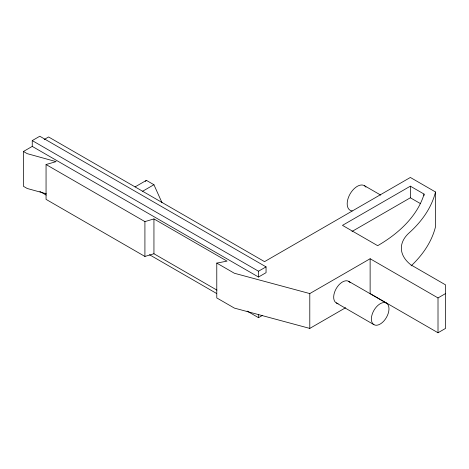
<?xml version="1.0" encoding="UTF-8"?>
<svg xmlns="http://www.w3.org/2000/svg" width="469" height="469" viewBox="0 0 469 469"><rect width="100%" height="100%" fill="white"/><g stroke="black" fill="none" stroke-linecap="round" stroke-linejoin="round"><path stroke-width="0.7" d="M32.25 146.398L32.25 140.594L39.789 136.239L266.052 266.873L266.052 272.677L258.507 277.032L32.25 146.398L23.45 151.481L23.45 186.316L27.22 188.491L46.243 193.744M23.45 151.481L27.22 153.656L56.11 161.629L46.056 164.531L46.056 199.366L144.915 256.443L153.943 253.758L216.954 290.135M144.915 256.443L144.915 221.608L46.056 164.531M153.943 253.758L153.943 218.923L144.915 221.608M262.282 315.496L258.507 317.671L258.507 314.769M258.507 277.032L258.507 271.223L32.25 140.594M345.618 307.723L309.792 328.411L234.377 308.092L216.778 297.932L216.778 263.097L234.377 273.257L309.792 293.576L370.129 258.741L370.129 293.571L438.011 332.761L445.55 328.406L445.55 284.871L410.885 264.856A48.764 28.152 0 0 1 409.091 232.923A177.769 102.635 0 0 0 435.496 191.979L410.352 177.464L264.539 261.643L48.588 136.966L44.192 139.504M420.318 203.534L410.352 197.783L410.352 186.17L342.476 225.36L377.668 245.68A167.099 96.473 0 0 0 423.425 196.206L424.052 194.078L410.352 186.17M424.052 195.532L424.052 194.078M438.011 332.761L438.011 297.932L445.55 293.576M145.408 181.415L146.387 180.366L153.926 184.722L161.981 202.655M135.072 186.897L146.387 180.366M142.611 191.252L153.926 184.722M258.507 271.223L266.052 266.873M351.99 231.475L410.352 197.783M216.778 263.097L227.031 261.122L153.943 218.923M364.354 185.648L380.693 195.086M370.129 258.741L438.011 297.932M348.696 281.347L386.409 303.121A12.446 7.182 -60 0 1 382.464 322.396A12.446 7.182 -60 0 1 371.688 316.17A12.446 7.182 -60 0 1 386.409 303.121M336.255 302.898L373.963 324.671M39.853 191.434L46.191 195.092M149.5 254.737L216.678 293.524M247.099 311.088L258.507 317.671M435.496 191.979L435.496 226.803A177.769 102.635 0 0 1 411.114 265.882M309.792 293.576L309.792 328.411M338.079 303.461A12.446 7.182 -60 0 1 336.255 288.529A12.446 7.182 -60 0 1 350.097 282.643M352.213 210.927A14.222 8.213 -60 0 1 350.132 193.861A14.222 8.213 -60 0 1 365.949 187.131"/></g></svg>
